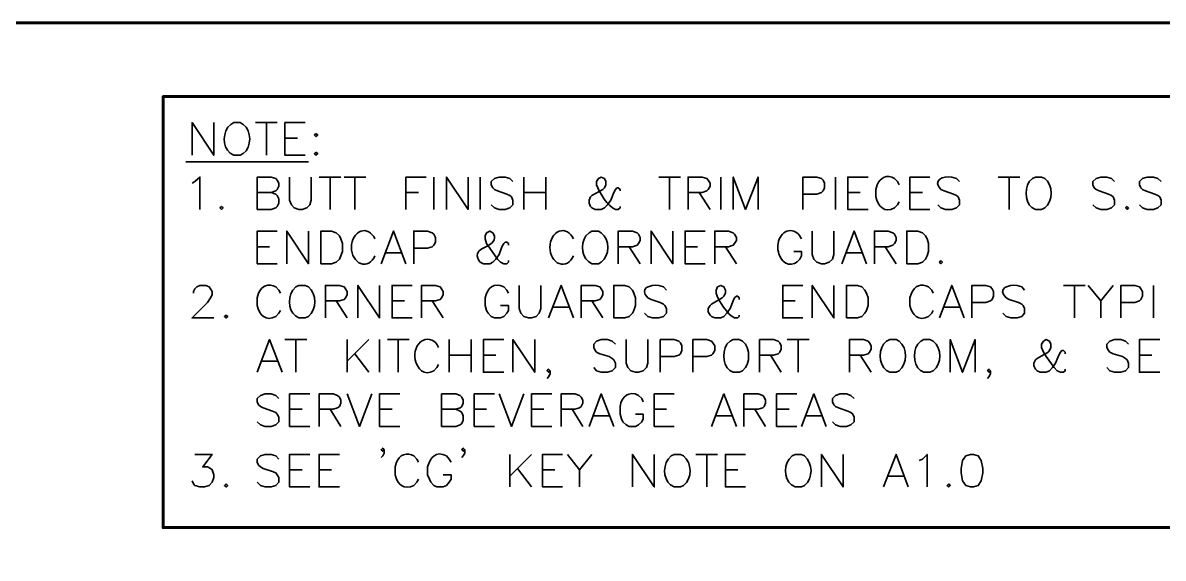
# Model space of a CAD drawing. Header units: inches. Extents: x 5 to 516, y -193 to 129.
# Drawn here: x 210.07 to 223.2, y -39.14 to -32.97 of the extents above; entities that cross this region are included whole.
import ezdxf

# ---------------------------------------------------------------- set-up
doc = ezdxf.new("R2010")
doc.units = ezdxf.units.IN
doc.header["$MEASUREMENT"] = 0
doc.layers.add('PDF3_Geometry', color=7, linetype='Continuous')

msp = doc.modelspace()

# ---------------------------------------------------------------- linework, layer by layer
at = {"layer": 'PDF3_Geometry', "lineweight": 60}
msp.add_lwpolyline([(290.7799874, -122.9609644), (290.7799874, -32.9700706), (155.7886422, -32.9700706), (155.7886422, -122.9609644)], dxfattribs=at)
msp.add_lwpolyline([(225.2375214, -33.8200189), (225.2375214, -38.7863672), (211.6850566, -38.7863672), (211.6850566, -33.8200189)], close=True, dxfattribs=at)
at = {"layer": 'PDF3_Geometry', "lineweight": 35}
for points in [[(212.0183711, -34.4966383), (212.0183711, -34.1199958), (212.2683551, -34.4966383), (212.2683551, -34.1199958)], [(212.6083341, -34.1399997), (212.5716698, -34.120001), (212.4983411, -34.120001), (212.4650099, -34.1399997), (212.4283456, -34.1733309)], [(212.7483251, -34.120001), (212.9983091, -34.120001)], [(212.8749853, -34.120001), (212.8749853, -34.4966435)], [(213.3216214, -34.4966383), (213.088303, -34.4966383), (213.088303, -34.1199958), (213.3216214, -34.1199958)], [(213.088303, -34.2999889), (213.2316272, -34.2999889)], [(212.4983411, -34.4966435), (212.5716698, -34.4966435), (212.6083341, -34.4766448)], [(211.9450454, -34.5699708), (213.3582882, -34.5699708)], [(212.0183711, -34.8166184), (212.0517023, -34.7999528), (212.1083653, -34.7466229), (212.1083653, -35.1199323)], [(212.768323, -35.1199369), (212.768323, -34.7466275), (212.9283128, -34.7466275), (212.9816427, -34.7632931), (212.9983083, -34.7832918), (213.018307, -34.816623), (213.018307, -34.8532873), (212.9983083, -34.8899516), (212.9816427, -34.9066172), (212.9283128, -34.9232828), (212.768323, -34.9232828)], [(213.1416308, -34.7466223), (213.1416308, -35.0132719), (213.1616295, -35.0666018), (213.1949607, -35.1032661), (213.2482906, -35.1199317), (213.2849549, -35.1199317), (213.3382848, -35.1032661), (213.3749492, -35.0666018), (213.3916148, -35.0132719), (213.3916148, -34.7466223)], [(213.4816087, -34.7466223), (213.7315927, -34.7466223)], [(213.6082689, -34.7466223), (213.6082689, -35.1199317)], [(213.7682589, -34.7466223), (214.0182429, -34.7466223)], [(213.8915827, -34.7466223), (213.8915827, -35.1199317)], [(214.4815446, -35.1199369), (214.4815446, -34.7466275), (214.714863, -34.7466275)], [(214.804861, -34.7466223), (214.804861, -35.1199317)], [(214.9481827, -35.1199369), (214.9481827, -34.7466275), (215.1981667, -35.1199369), (215.1981667, -34.7466275)], [(215.3381588, -34.7466223), (215.3381588, -35.1199317)], [(215.7147962, -34.7999568), (215.6781318, -34.7632925), (215.6248019, -34.7466269), (215.5548064, -34.7466269), (215.5014765, -34.7632925), (215.4648122, -34.7999568), (215.4648122, -34.8366212), (215.4814778, -34.8699523), (215.5014765, -34.8899511), (215.5348077, -34.9066167), (215.6448006, -34.943281), (215.6781318, -34.9599466), (215.6981306, -34.9766122), (215.7147962, -35.0132765), (215.7147962, -35.0666064), (215.6781318, -35.1032707), (215.6248019, -35.1199363), (215.5548064, -35.1199363), (215.5014765, -35.1032707), (215.4648122, -35.0666064)], [(215.8381267, -34.7466223), (215.8381267, -35.1199317)], [(216.0914403, -34.7466223), (216.0914403, -35.1199317)], [(216.9480545, -34.9066123), (216.9480545, -34.8899467), (216.9280558, -34.869948), (216.9113902, -34.869948), (216.8947246, -34.8899467), (216.8747259, -34.9232779), (216.8413947, -35.0132722), (216.8047303, -35.0666021), (216.768066, -35.1032664), (216.7314017, -35.119932), (216.6614062, -35.119932), (216.6247419, -35.1032664), (216.6080763, -35.0866008), (216.5914107, -35.0499365), (216.5914107, -35.0132722), (216.6080763, -34.9766078), (216.6247419, -34.9599422), (216.7514004, -34.8899467), (216.768066, -34.869948), (216.7847316, -34.8366168), (216.7847316, -34.7999525), (216.768066, -34.7632882), (216.7314017, -34.7466226), (216.6980705, -34.7632882), (216.6780718, -34.7999525), (216.6780718, -34.8366168)], [(217.3946947, -34.7466223), (217.6446787, -34.7466223)], [(217.5180185, -34.7466223), (217.5180185, -35.1199317)], [(217.7313363, -35.1199369), (217.7313363, -34.7466275), (217.8946591, -34.7466275), (217.947989, -34.7632931), (217.9646546, -34.7832918), (217.9846533, -34.816623), (217.9846533, -34.8532873), (217.9646546, -34.8899516), (217.947989, -34.9066172), (217.8946591, -34.9232828), (217.7313363, -34.9232828)], [(218.1079804, -34.7466223), (218.1079804, -35.1199317)], [(218.2513021, -35.1199369), (218.2513021, -34.7466275), (218.3946262, -35.1199369), (218.5379504, -34.7466275), (218.5379504, -35.1199369)], [(219.0545885, -35.1199369), (219.0545885, -34.7466275), (219.2145783, -34.7466275), (219.2679082, -34.7632931), (219.2879069, -34.7832918), (219.3045725, -34.816623), (219.3045725, -34.8699529), (219.2879069, -34.9066172), (219.2679082, -34.9232828), (219.2145783, -34.9432815), (219.0545885, -34.9432815)], [(219.4312259, -34.7466223), (219.4312259, -35.1199317)], [(219.8045364, -35.1199369), (219.571218, -35.1199369), (219.571218, -34.7466275), (219.8045364, -34.7466275)], [(220.1611799, -34.8366163), (220.1445143, -34.799952), (220.10785, -34.7632876)], [(220.5178253, -35.1199369), (220.2878401, -35.1199369), (220.2878401, -34.7466275), (220.5178253, -34.7466275)], [(220.8578041, -34.7999568), (220.8244729, -34.7632925), (220.7678099, -34.7466269)], [(221.3044443, -34.7466223), (221.5544283, -34.7466223)], [(221.4310977, -34.7466223), (221.4310977, -35.1199317)], [(221.841076, -34.7632879), (221.8044117, -34.7466223), (221.7344162, -34.7466223), (221.6977519, -34.7632879), (221.6610876, -34.7999522)], [(222.6443581, -34.7999568), (222.6076938, -34.7632925), (222.5543639, -34.7466269), (222.4843684, -34.7466269), (222.4310385, -34.7632925), (222.3943741, -34.7999568), (222.3943741, -34.8366212), (222.4110397, -34.8699523), (222.4310385, -34.8899511), (222.4677028, -34.9066167), (222.5743626, -34.943281), (222.6076938, -34.9599466), (222.6276925, -34.9766122), (222.6443581, -35.0132765), (222.6443581, -35.0666064), (222.6076938, -35.1032707), (222.5543639, -35.1199363), (222.4843684, -35.1199363), (222.4310385, -35.1032707), (222.3943741, -35.0666064)], [(223.1809855, -34.7999568), (223.1443212, -34.7632925), (223.0909913, -34.7466269), (223.0209958, -34.7466269), (222.9676658, -34.7632925), (222.9310015, -34.7999568), (222.9310015, -34.8366212), (222.9476671, -34.8699523), (222.9676658, -34.8899511), (223.000997, -34.9066167), (223.1076569, -34.943281), (223.1443212, -34.9599466), (223.1643199, -34.9766122), (223.1809855, -35.0132765), (223.1809855, -35.0666064), (223.1443212, -35.1032707), (223.0909913, -35.1199363), (223.0209958, -35.1199363), (222.9676658, -35.1032707), (222.9310015, -35.0666064)], [(212.928313, -34.9232806), (212.9816429, -34.9432794), (212.9983085, -34.959945), (213.0183073, -34.9966093), (213.0183073, -35.0499392), (212.9983085, -35.0866035), (212.9816429, -35.1032691), (212.928313, -35.1199347), (212.7683233, -35.1199347)], [(214.4815446, -34.9232806), (214.6248688, -34.9232806)], [(215.8381267, -34.9232806), (216.0914438, -34.9232806)], [(217.8579964, -34.9232806), (217.984655, -35.1199347)], [(219.571218, -34.9232806), (219.7145422, -34.9232806)], [(219.9111959, -34.8366163), (219.8945304, -34.8899462), (219.8945304, -34.9766073)], [(220.2878401, -34.9232806), (220.4311642, -34.9232806)], [(220.6444844, -34.8899511), (220.6811488, -34.9066167), (220.7878086, -34.943281), (220.8244729, -34.9599466), (220.8411385, -34.9766122), (220.8578041, -35.0132765), (220.8578041, -35.0666064), (220.8244729, -35.1032707), (220.7678099, -35.1199363), (220.6978144, -35.1199363), (220.6444844, -35.1032707), (220.6078201, -35.0666064)], [(220.10785, -35.1032658), (220.1445143, -35.0666015), (220.1611799, -35.0332703)], [(216.8947246, -35.119932), (216.9280558, -35.119932), (216.9480545, -35.1032664), (216.9480545, -35.0866008)], [(221.7344162, -35.1199317), (221.8044117, -35.1199317), (221.841076, -35.1032661)], [(212.9983083, -35.7465582), (212.768323, -35.7465582), (212.768323, -35.3699157), (212.9983083, -35.3699157)], [(213.1083009, -35.7465582), (213.1083009, -35.3699157), (213.3582849, -35.7465582), (213.3582849, -35.3699157)], [(214.1949012, -35.7465582), (214.3382253, -35.3699157), (214.4815495, -35.7465582)], [(214.5715386, -35.7465582), (214.5715386, -35.3699157), (214.7315283, -35.3699157), (214.7848582, -35.3899144), (214.8048569, -35.40658), (214.8215225, -35.4432443), (214.8215225, -35.4965742), (214.8048569, -35.5332385), (214.7848582, -35.5499041), (214.7315283, -35.5665697), (214.5715386, -35.5665697)], [(215.5014787, -35.4232475), (215.48148, -35.3899163), (215.4481488, -35.3699176), (215.4114844, -35.3899163), (215.3948188, -35.4232475), (215.3948188, -35.4599118), (215.4114844, -35.5132417), (215.4481488, -35.5665716), (215.5348099, -35.6932302), (215.5714742, -35.7265614), (215.6081385, -35.7465601), (215.6448028, -35.7465601), (215.6614684, -35.7265614), (215.6614684, -35.7098958)], [(216.7314047, -35.3899196), (216.6980735, -35.3699208), (216.6247449, -35.3699208), (216.5914137, -35.3899196), (216.5547494, -35.4232508)], [(216.9280566, -35.7465582), (216.9280566, -35.3699157), (217.0913795, -35.3699157), (217.1447094, -35.3899144), (217.161375, -35.40658), (217.1780406, -35.4432443), (217.1780406, -35.4765755), (217.161375, -35.5132398), (217.1447094, -35.5332385), (217.0913795, -35.5499041), (216.9280566, -35.5499041)], [(217.3047007, -35.7465582), (217.3047007, -35.3699157), (217.5546847, -35.7465582), (217.5546847, -35.3699157)], [(217.9279917, -35.7465582), (217.6980064, -35.7465582), (217.6980064, -35.3699157), (217.9279917, -35.3699157)], [(218.0379843, -35.7465582), (218.0379843, -35.3699157), (218.1979741, -35.3699157), (218.251304, -35.3899144), (218.2679696, -35.40658), (218.2879683, -35.4432443), (218.2879683, -35.4765755), (218.2679696, -35.5132398), (218.251304, -35.5332385), (218.1979741, -35.5499041), (218.0379843, -35.5499041)], [(219.161244, -35.3699208), (219.161244, -35.6399035), (219.1812427, -35.6932334), (219.2145739, -35.7265646), (219.2679039, -35.7465634), (219.3045682, -35.7465634), (219.3578981, -35.7265646), (219.3945624, -35.6932334), (219.411228, -35.6399035), (219.411228, -35.3699208)], [(219.501222, -35.7465582), (219.6445461, -35.3699157), (219.7878703, -35.7465582)], [(219.8778661, -35.7465582), (219.8778661, -35.3699157), (220.0378559, -35.3699157), (220.0911858, -35.3899144), (220.1078514, -35.40658), (220.1278501, -35.4432443), (220.1278501, -35.4765755), (220.1078514, -35.5132398), (220.0911858, -35.5332385), (220.0378559, -35.5499041), (219.8778661, -35.5499041)], [(212.768323, -35.5499088), (212.9116472, -35.5499088)], [(215.6614684, -35.5332404), (215.6614684, -35.5132417), (215.6448028, -35.4965761), (215.6248041, -35.4965761), (215.6081385, -35.5132417), (215.5881398, -35.549906), (215.5548086, -35.6399003), (215.5181443, -35.6932302), (215.48148, -35.7265614), (215.4481488, -35.7465601), (215.3748201, -35.7465601), (215.3381558, -35.7265614), (215.3214902, -35.7098958)], [(217.0547168, -35.5499088), (217.1780422, -35.7465628)], [(217.6980064, -35.5499088), (217.8413306, -35.5499088)], [(218.1613081, -35.5499088), (218.2879667, -35.7465628)], [(220.0011899, -35.5499088), (220.1278485, -35.7465628)], [(214.2515585, -35.6199048), (214.4282139, -35.6199048)], [(216.6247449, -35.7465634), (216.6980735, -35.7465634), (216.7314047, -35.7265646)], [(219.0179215, -35.6932264), (219.0379202, -35.6565621), (219.0379202, -35.6032322), (218.947926, -35.6032322)], [(219.5545565, -35.6199048), (219.7345449, -35.6199048)], [(212.0350326, -36.0865361), (212.0350326, -36.0665374), (212.0516982, -36.0332062), (212.0716969, -36.0132075), (212.1083613, -35.9965419), (212.1783568, -35.9965419), (212.2150211, -36.0132075), (212.2316867, -36.0332062), (212.2483523, -36.0665374), (212.2483523, -36.1032017), (212.2316867, -36.139866), (212.1950224, -36.193196), (212.018367, -36.3698513), (212.268351, -36.3698513)], [(212.7849845, -36.0865361), (212.7683189, -36.139866), (212.7683189, -36.2265272)], [(213.0349685, -36.0865361), (213.0183029, -36.0498718), (212.9816386, -36.0132075)], [(213.358286, -36.0132078), (213.3216217, -35.9965422), (213.2482931, -35.9965422), (213.2149619, -36.0132078), (213.1782975, -36.0498721)], [(213.5549411, -36.3698567), (213.5549411, -35.9965473), (213.7149309, -35.9965473), (213.7682608, -36.0132129), (213.7849264, -36.0332116), (213.8049251, -36.0665428), (213.8049251, -36.1032072), (213.7849264, -36.1398715), (213.7682608, -36.1565371), (213.7149309, -36.1732027), (213.5549411, -36.1732027)], [(213.9282489, -36.3698567), (213.9282489, -35.9965473), (214.1782329, -36.3698567), (214.1782329, -35.9965473)], [(214.554873, -36.3698567), (214.3215546, -36.3698567), (214.3215546, -35.9965473), (214.554873, -35.9965473)], [(214.6615325, -36.3698567), (214.6615325, -35.9965473), (214.8215223, -35.9965473), (214.8748522, -36.0132129), (214.8915178, -36.0332116), (214.9115165, -36.0665428), (214.9115165, -36.1032072), (214.8915178, -36.1398715), (214.8748522, -36.1565371), (214.8215223, -36.1732027), (214.6615325, -36.1732027)], [(215.6614684, -36.0865361), (215.6448028, -36.0498718), (215.6081385, -36.0132075)], [(215.7847922, -35.9965422), (215.7847922, -36.2631917), (215.8047909, -36.3165217), (215.8381221, -36.353186), (215.8947852, -36.3698516), (215.9281164, -36.3698516), (215.9814463, -36.353186), (216.0181106, -36.3165217), (216.0347762, -36.2631917), (216.0347762, -35.9965422)], [(216.1247769, -36.3698567), (216.2681011, -35.9965473), (216.4114252, -36.3698567)], [(216.5014143, -36.3698567), (216.5014143, -35.9965473), (216.661404, -35.9965473), (216.7147339, -36.0132129), (216.7313995, -36.0332116), (216.7513983, -36.0665428), (216.7513983, -36.1032072), (216.7313995, -36.1398715), (216.7147339, -36.1565371), (216.661404, -36.1732027), (216.5014143, -36.1732027)], [(217.4813523, -36.0498767), (217.4480211, -36.0132124), (217.3946912, -35.9965468)], [(218.3212982, -36.1565322), (218.3212982, -36.1398666), (218.3046326, -36.1198679), (218.287967, -36.1198679), (218.2679682, -36.1398666), (218.2513026, -36.1731978), (218.2146383, -36.263192), (218.177974, -36.3165219), (218.1446428, -36.3531862), (218.1079785, -36.3698518), (218.037983, -36.3698518), (218.0013187, -36.3531862), (217.9846531, -36.3365206), (217.9646544, -36.2998563), (217.9646544, -36.263192), (217.9846531, -36.2265277), (218.0013187, -36.2098621), (218.1246441, -36.1398666), (218.1446428, -36.1198679), (218.1613084, -36.0865367), (218.1613084, -36.0498724), (218.1446428, -36.013208), (218.1079785, -35.9965424), (218.0713142, -36.013208), (218.0546486, -36.0498724), (218.0546486, -36.0865367)], [(219.0545845, -36.3698567), (218.8212661, -36.3698567), (218.8212661, -35.9965473), (219.0545845, -35.9965473)], [(219.161244, -36.3698567), (219.161244, -35.9965473), (219.411228, -36.3698567), (219.411228, -35.9965473)], [(220.3045084, -36.0865361), (220.2878428, -36.139866), (220.2878428, -36.2265272)], [(220.5544924, -36.0865361), (220.5378268, -36.0498718), (220.5011625, -36.0132075)], [(220.627818, -36.3698567), (220.7678091, -35.9965473), (220.9111332, -36.3698567)], [(221.0011258, -36.3698567), (221.0011258, -35.9965473), (221.1611155, -35.9965473), (221.2144455, -36.0132129), (221.2344442, -36.0332116), (221.2511098, -36.0665428), (221.2511098, -36.1198728), (221.2344442, -36.1565371), (221.2144455, -36.1732027), (221.1611155, -36.1932014), (221.0011258, -36.1932014)], [(221.607756, -36.0498767), (221.5744248, -36.0132124), (221.5210949, -35.9965468)], [(222.0543962, -35.9965422), (222.3043802, -35.9965422)], [(222.1810496, -35.9965422), (222.1810496, -36.3698516)], [(222.3410396, -35.9965422), (222.4843638, -36.1731975), (222.4843638, -36.3698516)], [(222.6276898, -35.9965422), (222.4843657, -36.1731975)], [(222.7176838, -36.3698567), (222.7176838, -35.9965473), (222.8776735, -35.9965473), (222.9310034, -36.0132129), (222.947669, -36.0332116), (222.9676677, -36.0665428), (222.9676677, -36.1198728), (222.947669, -36.1565371), (222.9310034, -36.1732027), (222.8776735, -36.1932014), (222.7176838, -36.1932014)], [(223.0909915, -35.9965422), (223.0909915, -36.3698516)], [(213.6782649, -36.1732005), (213.8049235, -36.3698546)], [(214.3215546, -36.1732005), (214.4648787, -36.1732005)], [(214.7848563, -36.1732005), (214.9115149, -36.3698546)], [(215.3948188, -36.139866), (215.3948188, -36.2265272), (215.4114844, -36.2831902), (215.42815, -36.3165214), (215.4648144, -36.3531857), (215.5014787, -36.3698513), (215.5714742, -36.3698513), (215.6081385, -36.3531857), (215.6448028, -36.3165214), (215.6614684, -36.2831902), (215.6614684, -36.2265272), (215.5714742, -36.2265272)], [(216.1781047, -36.2465261), (216.3580931, -36.2465261)], [(216.6247449, -36.1732005), (216.7514034, -36.3698546)], [(217.2680326, -36.1398709), (217.3046969, -36.1565365), (217.4113568, -36.1932008), (217.4480211, -36.2098664), (217.4646867, -36.226532), (217.4813523, -36.2631964), (217.4813523, -36.3165263), (217.4480211, -36.3531906), (217.3946912, -36.3698562), (217.3213625, -36.3698562), (217.2680326, -36.3531906), (217.2313683, -36.3165263)], [(218.8212661, -36.1732005), (218.9645902, -36.1732005)], [(220.6811458, -36.2465261), (220.8578011, -36.2465261)], [(221.3944364, -36.1398709), (221.4311007, -36.1565365), (221.5377605, -36.1932008), (221.5744248, -36.2098664), (221.5910904, -36.226532), (221.607756, -36.2631964), (221.607756, -36.3165263), (221.5744248, -36.3531906), (221.5210949, -36.3698562), (221.4477663, -36.3698562), (221.3944364, -36.3531906), (221.357772, -36.3165263)], [(212.9816386, -36.3531857), (213.0183029, -36.3165214), (213.0349685, -36.2831902)], [(213.2482931, -36.3698516), (213.3216217, -36.3698516), (213.358286, -36.353186)], [(218.2679682, -36.3698518), (218.3046326, -36.3698518), (218.3212982, -36.3531862), (218.3212982, -36.3365206)], [(220.5011625, -36.3531857), (220.5378268, -36.3165214), (220.5544924, -36.2831902)], [(212.768323, -36.9964781), (212.9116472, -36.6198355), (213.0549713, -36.9964781)], [(213.088303, -36.6198407), (213.338287, -36.6198407)], [(213.2149564, -36.6198407), (213.2149564, -36.9964832)], [(213.8049251, -36.6198407), (213.8049251, -36.9964832)], [(214.0549091, -36.6198407), (213.8049251, -36.8698247)], [(214.1782329, -36.6198407), (214.1782329, -36.9964832)], [(214.2682268, -36.6198407), (214.5182108, -36.6198407)], [(214.3915506, -36.6198407), (214.3915506, -36.9964832)], [(214.9815126, -36.6198407), (214.9815126, -36.9964832)], [(215.2314965, -36.6198407), (215.2314965, -36.9964832)], [(215.6081434, -36.9964781), (215.374825, -36.9964781), (215.374825, -36.6198355), (215.6081434, -36.6198355)], [(215.7147962, -36.9964781), (215.7147962, -36.6198355), (215.9647801, -36.9964781), (215.9647801, -36.6198355)], [(216.8947267, -36.6731684), (216.8580624, -36.6398372), (216.8047325, -36.6198385), (216.7314039, -36.6198385), (216.678074, -36.6398372), (216.6447428, -36.6731684), (216.6447428, -36.7098328), (216.6614084, -36.7464971), (216.678074, -36.7631627), (216.7147383, -36.7831614), (216.8213981, -36.8164926), (216.8580624, -36.8364913), (216.874728, -36.8531569), (216.8947267, -36.8898212), (216.8947267, -36.9431511), (216.8580624, -36.9798154), (216.8047325, -36.996481), (216.7314039, -36.996481), (216.678074, -36.9798154), (216.6447428, -36.9431511)], [(217.0180505, -36.6198407), (217.0180505, -36.8898234), (217.0380493, -36.9431533), (217.0713805, -36.9798176), (217.1247104, -36.9964832), (217.1613747, -36.9964832), (217.2147046, -36.9798176), (217.2513689, -36.9431533), (217.2680345, -36.8898234), (217.2680345, -36.6198407)], [(217.4113562, -36.9964781), (217.4113562, -36.6198355), (217.571346, -36.6198355), (217.6246759, -36.6398343), (217.6446746, -36.6564999), (217.6613402, -36.6931642), (217.6613402, -36.7464941), (217.6446746, -36.7831584), (217.6246759, -36.799824), (217.571346, -36.8164896), (217.4113562, -36.8164896)], [(217.7880004, -36.9964781), (217.7880004, -36.6198355), (217.9479901, -36.6198355), (218.00132, -36.6398343), (218.0179856, -36.6564999), (218.0379843, -36.6931642), (218.0379843, -36.7464941), (218.0179856, -36.7831584), (218.00132, -36.799824), (217.9479901, -36.8164896), (217.7880004, -36.8164896)], [(218.2513021, -36.9964832), (218.3212976, -36.9964832), (218.3579619, -36.9798176), (218.3946262, -36.9431533), (218.4112918, -36.906489), (218.4279574, -36.8531591), (218.4279574, -36.7631648), (218.4112918, -36.7098349), (218.3946262, -36.6731706), (218.3579619, -36.6398394), (218.3212976, -36.6198407), (218.2513021, -36.6198407), (218.2146378, -36.6398394), (218.1779735, -36.6731706)], [(218.5546206, -36.9964781), (218.5546206, -36.6198355), (218.7146103, -36.6198355), (218.7679403, -36.6398343), (218.787939, -36.6564999), (218.8046046, -36.6931642), (218.8046046, -36.7298285), (218.787939, -36.7631597), (218.7679403, -36.7831584), (218.7146103, -36.799824), (218.5546206, -36.799824)], [(218.8746006, -36.6198407), (219.1245846, -36.6198407)], [(219.001254, -36.6198407), (219.001254, -36.9964832)], [(219.5912159, -36.9964781), (219.5912159, -36.6198355), (219.7512057, -36.6198355), (219.8045356, -36.6398343), (219.8212012, -36.6564999), (219.8411999, -36.6931642), (219.8411999, -36.7298285), (219.8212012, -36.7631597), (219.8045356, -36.7831584), (219.7512057, -36.799824), (219.5912159, -36.799824)], [(220.1611843, -36.6398394), (220.1278531, -36.6198407), (220.0545244, -36.6198407), (220.0178601, -36.6398394), (219.9845289, -36.6731706)], [(220.5544899, -36.6398394), (220.5178256, -36.6198407), (220.4478301, -36.6198407), (220.4111658, -36.6398394), (220.3778346, -36.6731706)], [(220.7511418, -36.9964781), (220.7511418, -36.6198355), (220.894466, -36.9964781), (221.0377901, -36.6198355), (221.0377901, -36.9964781)], [(222.0743941, -36.7831603), (222.0743941, -36.7631616), (222.0543954, -36.746496), (222.0377298, -36.746496), (222.0210642, -36.7631616), (222.0010655, -36.7998259), (221.9644012, -36.8898201), (221.93107, -36.94315), (221.8944057, -36.9798144), (221.8577413, -36.99648), (221.7877458, -36.99648), (221.7510815, -36.9798144), (221.7344159, -36.9598156), (221.7144172, -36.9231513), (221.7144172, -36.8898201), (221.7344159, -36.8531558), (221.7510815, -36.8364902), (221.8777401, -36.7631616), (221.8944057, -36.746496), (221.9110713, -36.7098317), (221.9110713, -36.6731674), (221.8944057, -36.6398362), (221.8577413, -36.6198374), (221.8244101, -36.6398362), (221.8044114, -36.6731674), (221.8044114, -36.7098317), (221.8244101, -36.7631616), (221.8577413, -36.8164915), (221.9477356, -36.94315), (221.9843999, -36.9798144), (222.0210642, -36.99648), (222.0543954, -36.99648), (222.0743941, -36.9798144), (222.0743941, -36.9598156)], [(222.8043481, -36.6731684), (222.7710169, -36.6398372), (222.717687, -36.6198385), (222.6443584, -36.6198385), (222.5910285, -36.6398372), (222.5543642, -36.6731684), (222.5543642, -36.7098328), (222.5743629, -36.7464971), (222.5910285, -36.7631627), (222.6276928, -36.7831614), (222.7343526, -36.8164926), (222.7710169, -36.8364913), (222.7876825, -36.8531569), (222.8043481, -36.8898212), (222.8043481, -36.9431511), (222.7710169, -36.9798154), (222.717687, -36.996481), (222.6443584, -36.996481), (222.5910285, -36.9798154), (222.5543642, -36.9431511)], [(223.1643199, -36.9964781), (222.9310015, -36.9964781), (222.9310015, -36.6198355), (223.1643199, -36.6198355)], [(212.8216508, -36.8698247), (212.9983061, -36.8698247)], [(213.8915827, -36.7831603), (214.0549056, -36.99648)], [(214.8048588, -36.9798106), (214.83819, -36.9431463), (214.8581888, -36.9064819)], [(214.9815126, -36.7998286), (215.2314965, -36.7998286)], [(215.374825, -36.7998286), (215.5181492, -36.7998286)], [(218.681274, -36.7998286), (218.8045994, -36.9964827)], [(219.7145397, -36.7998286), (219.8411983, -36.9964827)], [(222.9310015, -36.7998286), (223.0743257, -36.7998286)], [(216.1447748, -36.9798165), (216.1247761, -36.9964821), (216.1081105, -36.9798165), (216.1247761, -36.9598178), (216.1447748, -36.9798165), (216.1447748, -37.0131477), (216.1247761, -37.049812), (216.1081105, -37.0664776)], [(220.0545244, -36.9964832), (220.1278531, -36.9964832), (220.1611843, -36.9798176)], [(220.4478301, -36.9964832), (220.5178256, -36.9964832), (220.5544899, -36.9798176)], [(221.2144436, -36.9798165), (221.197778, -36.9964821), (221.1811124, -36.9798165), (221.197778, -36.9598178), (221.2144436, -36.9798165), (221.2144436, -37.0131477), (221.197778, -37.049812), (221.1811124, -37.0664776)], [(213.018307, -37.2997966), (212.9816427, -37.2631322), (212.9283128, -37.2464666), (212.8583172, -37.2464666), (212.8049873, -37.2631322), (212.768323, -37.2997966), (212.768323, -37.3364609), (212.7849886, -37.3697921), (212.8049873, -37.3897908), (212.8383185, -37.4064564), (212.9449784, -37.4431207), (212.9816427, -37.4597863), (212.9983083, -37.479785), (213.018307, -37.5131162), (213.018307, -37.5664461), (212.9816427, -37.6031104), (212.9283128, -37.619776), (212.8583172, -37.619776), (212.8049873, -37.6031104), (212.768323, -37.5664461)], [(213.3749492, -37.6197766), (213.1416308, -37.6197766), (213.1416308, -37.2464672), (213.3749492, -37.2464672)], [(213.4816087, -37.6197766), (213.4816087, -37.2464672), (213.6415985, -37.2464672), (213.6949284, -37.2631328), (213.7149271, -37.2831315), (213.7315927, -37.3164627), (213.7315927, -37.353127), (213.7149271, -37.3897913), (213.6949284, -37.4064569), (213.6415985, -37.4231225), (213.4816087, -37.4231225)], [(213.8049251, -37.246462), (213.9449161, -37.6197714), (214.0882403, -37.246462)], [(214.4115513, -37.6197766), (214.1782329, -37.6197766), (214.1782329, -37.2464672), (214.4115513, -37.2464672)], [(214.8915186, -37.6197766), (214.8915186, -37.2464672), (215.0548415, -37.2464672), (215.1081714, -37.2631328), (215.124837, -37.2831315), (215.1415026, -37.3164627), (215.1415026, -37.353127), (215.124837, -37.3897913), (215.1081714, -37.4064569), (215.0548415, -37.4231225), (214.8915186, -37.4231225)], [(215.5014811, -37.6197766), (215.2681627, -37.6197766), (215.2681627, -37.2464672), (215.5014811, -37.2464672)], [(215.5548129, -37.246462), (215.6981371, -37.6197714), (215.8381281, -37.246462)], [(216.1614391, -37.6197766), (215.9281207, -37.6197766), (215.9281207, -37.2464672), (216.1614391, -37.2464672)], [(216.2680986, -37.6197766), (216.2680986, -37.2464672), (216.4280884, -37.2464672), (216.4814183, -37.2631328), (216.501417, -37.2831315), (216.5180826, -37.3164627), (216.5180826, -37.353127), (216.501417, -37.3897913), (216.4814183, -37.4064569), (216.4280884, -37.4231225), (216.2680986, -37.4231225)], [(216.5914083, -37.6197766), (216.7313993, -37.2464672), (216.8747234, -37.6197766)], [(217.2147, -37.336456), (217.1980344, -37.2997917), (217.1613701, -37.2631274)], [(217.5713454, -37.6197766), (217.3413602, -37.6197766), (217.3413602, -37.2464672), (217.5713454, -37.2464672)], [(218.0013181, -37.6197766), (218.1446423, -37.2464672), (218.2879664, -37.6197766)], [(218.3746327, -37.6197766), (218.3746327, -37.2464672), (218.5379555, -37.2464672), (218.5912855, -37.2631328), (218.6079511, -37.2831315), (218.6246167, -37.3164627), (218.6246167, -37.353127), (218.6079511, -37.3897913), (218.5912855, -37.4064569), (218.5379555, -37.4231225), (218.3746327, -37.4231225)], [(218.9845884, -37.6197766), (218.75127, -37.6197766), (218.75127, -37.2464672), (218.9845884, -37.2464672)], [(219.0379202, -37.6197766), (219.1812444, -37.2464672), (219.3212354, -37.6197766)], [(219.6445504, -37.2997966), (219.6078861, -37.2631322), (219.5545562, -37.2464666), (219.4845607, -37.2464666), (219.4312308, -37.2631322), (219.3945665, -37.2997966), (219.3945665, -37.3364609), (219.4112321, -37.3697921), (219.4312308, -37.3897908), (219.464562, -37.4064564), (219.5712218, -37.4431207), (219.6078861, -37.4597863), (219.6278848, -37.479785), (219.6445504, -37.5131162), (219.6445504, -37.5664461), (219.6078861, -37.6031104), (219.5545562, -37.619776), (219.4845607, -37.619776), (219.4312308, -37.6031104), (219.3945665, -37.5664461)], [(213.1416308, -37.4231204), (213.2849549, -37.4231204)], [(213.6082689, -37.4231204), (213.7315943, -37.6197744)], [(214.1782329, -37.4231204), (214.321557, -37.4231204)], [(215.054845, -37.4231204), (215.1081749, -37.4431191), (215.1248405, -37.4597847), (215.1415061, -37.496449), (215.1415061, -37.5497789), (215.1248405, -37.5864432), (215.1081749, -37.6031088), (215.054845, -37.6197744), (214.8915221, -37.6197744)], [(215.2681627, -37.4231204), (215.4114869, -37.4231204)], [(215.9281207, -37.4231204), (216.0714448, -37.4231204)], [(216.3947588, -37.4231204), (216.5180842, -37.6197744)], [(216.9480504, -37.3897859), (216.9480504, -37.4797801), (216.964716, -37.5331101), (216.9813816, -37.5664413), (217.0180459, -37.6031056), (217.0547103, -37.6197712), (217.1247058, -37.6197712), (217.1613701, -37.6031056), (217.1980344, -37.5664413), (217.2147, -37.5331101), (217.2147, -37.4797801), (217.1247058, -37.4797801)], [(217.3413602, -37.4231204), (217.4813512, -37.4231204)], [(218.5012861, -37.4231204), (218.6246115, -37.6197744)], [(218.75127, -37.4231204), (218.8945942, -37.4231204)], [(216.6447428, -37.496446), (216.8213981, -37.496446)], [(218.0546527, -37.496446), (218.2346411, -37.496446)], [(219.091248, -37.496446), (219.2679033, -37.496446)], [(212.0517009, -37.9430862), (212.248355, -37.9430862), (212.1416952, -38.0864104), (212.1950251, -38.0864104), (212.2316894, -38.103076), (212.248355, -38.1197416), (212.2683537, -38.1764046), (212.2683537, -38.2097358), (212.248355, -38.2630657), (212.2150238, -38.29973), (212.1616939, -38.3163956), (212.108364, -38.3163956), (212.0517009, -38.29973), (212.0350353, -38.2830644), (212.0183697, -38.2464001)], [(213.018307, -37.996414), (212.9816427, -37.9597496), (212.9283128, -37.943084), (212.8583172, -37.943084), (212.8049873, -37.9597496), (212.768323, -37.996414), (212.768323, -38.0330783), (212.7849886, -38.0664095), (212.8049873, -38.0864082), (212.8383185, -38.1030738), (212.9449784, -38.1397381), (212.9816427, -38.1564037), (212.9983083, -38.1764024), (213.018307, -38.2097336), (213.018307, -38.2630635), (212.9816427, -38.2997278), (212.9283128, -38.3163934), (212.8583172, -38.3163934), (212.8049873, -38.2997278), (212.768323, -38.2630635)], [(213.3749492, -38.316394), (213.1416308, -38.316394), (213.1416308, -37.9430846), (213.3749492, -37.9430846)], [(213.7149271, -38.316394), (213.4816087, -38.316394), (213.4816087, -37.9430846), (213.7149271, -37.9430846)], [(214.2315606, -37.8897517), (214.214895, -37.9064173), (214.1948963, -37.8897517), (214.214895, -37.869753), (214.2315606, -37.8897517), (214.2315606, -37.926416), (214.214895, -37.9597472), (214.1948963, -37.9797459)], [(215.0015105, -38.0330802), (214.9815117, -37.9964159), (214.9481805, -37.9597515)], [(215.1615005, -37.8897517), (215.1415018, -37.9064173), (215.1248362, -37.8897517), (215.1415018, -37.869753), (215.1615005, -37.8897517), (215.1615005, -37.926416), (215.1415018, -37.9597472), (215.1248362, -37.9797459)], [(215.6781367, -37.9430862), (215.6781367, -38.3163956)], [(215.9281207, -37.9430862), (215.6781367, -38.1930702)], [(216.2847661, -38.316394), (216.0547809, -38.316394), (216.0547809, -37.9430846), (216.2847661, -37.9430846)], [(216.3414243, -37.9430862), (216.4814153, -38.1197416), (216.4814153, -38.3163956)], [(216.6247449, -37.9430862), (216.4814207, -38.1197416)], [(217.0913762, -38.316394), (217.0913762, -37.9430846), (217.3413602, -38.316394), (217.3413602, -37.9430846)], [(217.6780061, -37.9597518), (217.6446749, -37.9430862), (217.5713462, -37.9430862), (217.538015, -37.9597518), (217.5013507, -37.9964161)], [(217.8213302, -37.9430862), (218.0713142, -37.9430862)], [(217.9479904, -37.9430862), (217.9479904, -38.3163956)], [(218.3946265, -38.316394), (218.1613081, -38.316394), (218.1613081, -37.9430846), (218.3946265, -37.9430846)], [(219.0712476, -37.9597518), (219.0379164, -37.9430862), (218.9645878, -37.9430862), (218.9312566, -37.9597518), (218.8945923, -37.9964161)], [(219.2679063, -38.316394), (219.2679063, -37.9430846), (219.5178903, -38.316394), (219.5178903, -37.9430846)], [(219.9845284, -38.316394), (220.1278525, -37.9430846), (220.2678435, -38.316394)], [(220.3945024, -38.0130823), (220.4311667, -37.9964167), (220.4844966, -37.9430868), (220.4844966, -38.3163962)], [(214.7315278, -38.0864101), (214.7315278, -38.1764043), (214.7515265, -38.2297342), (214.7681921, -38.2630654), (214.8048564, -38.2997297), (214.8381876, -38.3163953), (214.9115162, -38.3163953), (214.9481805, -38.2997297), (214.9815117, -38.2630654), (215.0015105, -38.2297342), (215.0015105, -38.1764043), (214.9115162, -38.1764043)], [(213.1416308, -38.1197445), (213.2849549, -38.1197445)], [(213.4816087, -38.1197445), (213.6249329, -38.1197445)], [(215.7681307, -38.1030762), (215.9281204, -38.3163959)], [(216.0547809, -38.1197445), (216.198105, -38.1197445)], [(218.1613081, -38.1197445), (218.3046323, -38.1197445)], [(220.0378561, -38.1930702), (220.2145115, -38.1930702)], [(214.5715432, -38.2997297), (214.6082075, -38.2630654), (214.6248731, -38.2297342)], [(217.5713462, -38.3163956), (217.6446749, -38.3163956), (217.6780061, -38.29973)], [(218.9645878, -38.3163956), (219.0379164, -38.3163956), (219.0712476, -38.29973)]]:
    msp.add_lwpolyline(points, dxfattribs=at)
for points in [[(213.4449493, -34.2466544), (213.4282837, -34.26332), (213.4449493, -34.2799856), (213.464948, -34.26332)], [(213.4449493, -34.4599721), (213.4282837, -34.4766377), (213.4449493, -34.4966364), (213.464948, -34.4766377)], [(212.358349, -35.0866002), (212.3383503, -35.1032658), (212.358349, -35.1199314), (212.3750146, -35.1032658)], [(222.7876798, -35.0866002), (222.7710142, -35.1032658), (222.7876798, -35.1199314), (222.8043454, -35.1032658)], [(213.5016066, -35.7465582), (213.5016066, -35.3699157), (213.624932, -35.3699157), (213.678262, -35.3899144), (213.7149263, -35.4232456), (213.7315919, -35.4599099), (213.7515906, -35.5132398), (213.7515906, -35.6032341), (213.7315919, -35.656564), (213.7149263, -35.6932283), (213.678262, -35.7265595), (213.624932, -35.7465582)], [(220.2511739, -35.7465582), (220.2511739, -35.3699157), (220.3778324, -35.3699157), (220.4311623, -35.3899144), (220.4644935, -35.4232456), (220.4844923, -35.4599099), (220.5011579, -35.5132398), (220.5011579, -35.6032341), (220.4844923, -35.656564), (220.4644935, -35.6932283), (220.4311623, -35.7265595), (220.3778324, -35.7465582)], [(220.6444863, -35.709892), (220.6278207, -35.7265576), (220.6444863, -35.7465563), (220.6611519, -35.7265576)], [(216.8747288, -36.3698567), (216.8747288, -35.9965473), (217.0013874, -35.9965473), (217.0547173, -36.0132129), (217.0913816, -36.0498772), (217.1080472, -36.0865416), (217.1247128, -36.1398715), (217.1247128, -36.2265326), (217.1080472, -36.2831956), (217.0913816, -36.3165268), (217.0547173, -36.3531911), (217.0013874, -36.3698567)], [(219.5545565, -36.3698567), (219.5545565, -35.9965473), (219.681215, -35.9965473), (219.7345449, -36.0132129), (219.7678761, -36.0498772), (219.7878749, -36.0865416), (219.8045405, -36.1398715), (219.8045405, -36.2265326), (219.7878749, -36.2831956), (219.7678761, -36.3165268), (219.7345449, -36.3531911), (219.681215, -36.3698567)], [(212.4116768, -36.3365201), (212.3916781, -36.3531857), (212.4116768, -36.3698513), (212.4283424, -36.3531857)], [(220.9844643, -37.9430862), (220.9311344, -37.9597518), (220.89447, -38.0130817), (220.8778044, -38.103076), (220.8778044, -38.1564059), (220.89447, -38.2464001), (220.9311344, -38.29973), (220.9844643, -38.3163956), (221.0177955, -38.3163956), (221.0744585, -38.29973), (221.1077897, -38.2464001), (221.1277884, -38.1564059), (221.1277884, -38.103076), (221.1077897, -38.0130817), (221.0744585, -37.9597518), (221.0177955, -37.9430862)], [(212.4116768, -38.2830641), (212.3916781, -38.2997297), (212.4116768, -38.3163953), (212.4283424, -38.2997297)], [(220.7344803, -38.2830641), (220.7144816, -38.2997297), (220.7344803, -38.3163953), (220.7511459, -38.2997297)]]:
    msp.add_lwpolyline(points, close=True, dxfattribs=at)
msp.add_lwpolyline([(214.6248731, -38.0330802), (214.6082075, -37.9964159), (214.5715432, -37.9597515, 0.5083629243), (214.3748891, -38.0330802), (214.3582235, -38.0864101), (214.3582235, -38.1764043)], format="xyb", dxfattribs=at)
for centre, major_axis, ratio, start_param, end_param in [((213.9996941, -35.558021), (-0.0004267, 0.1936733), 0.7503995058, 5.24195566, 10.4601358224), ((216.2862093, -35.558021), (-0.0004267, 0.193673), 0.7503995058, 5.2419556615, 10.4601358268), ((218.9107558, -35.5535923), (0.0001311, 0.1896104), 0.7713919118, 5.2297940484, 8.4286892889), ((214.7294159, -36.8011889), (0.0067036, 0.1863213), 0.7845470521, 5.2529282394, 8.1647555148)]:
    msp.add_ellipse(centre, major_axis=major_axis, ratio=ratio, start_param=start_param, end_param=end_param, dxfattribs=at)
for points in [[(212.6083341, -34.4766448), (212.7066611, -34.4026495), (212.7066611, -34.2139949), (212.6083341, -34.1399997)], [(212.4283456, -34.1733309), (212.3611277, -34.2771576), (212.3768489, -34.442147), (212.4983411, -34.4966435)], [(220.10785, -34.7632876), (220.0251886, -34.7142908), (219.9453604, -34.7507884), (219.9111959, -34.8366163)], [(220.7678099, -34.7466269), (220.6713716, -34.7321279), (220.537158, -34.781458), (220.6444844, -34.8899511)], [(221.6610876, -34.7999522), (221.6014247, -34.8959461), (221.6092575, -35.0803231), (221.7344162, -35.1199317)], [(221.841076, -35.1032661), (221.9396253, -35.0334928), (221.9376254, -34.8335056), (221.841076, -34.7632879)], [(216.6780718, -34.8366168), (216.7079032, -34.9226113), (216.8101189, -35.0925448), (216.8947246, -35.119932)], [(219.8945304, -34.9766073), (219.9121403, -35.0821561), (219.9979682, -35.1674284), (220.10785, -35.1032658)], [(215.3214902, -35.7098958), (215.2264408, -35.5382957), (215.5278659, -35.573849), (215.5014787, -35.4232475)], [(216.5547494, -35.4232508), (216.4853649, -35.5240776), (216.5025305, -35.6945667), (216.6247449, -35.7465634)], [(216.7314047, -35.7265646), (216.8337315, -35.6514028), (216.8337315, -35.4650814), (216.7314047, -35.3899196)], [(218.7879363, -35.6565621), (218.821823, -35.7553335), (218.9448151, -35.7928867), (219.0179215, -35.6932264)], [(212.9816386, -36.0132075), (212.8989772, -35.9642106), (212.819149, -36.0007083), (212.7849845, -36.0865361)], [(215.6081385, -36.0132075), (215.4982011, -35.9518225), (215.4137621, -36.0283176), (215.3948188, -36.139866)], [(217.3946912, -35.9965468), (217.2982529, -35.9814922), (217.1593174, -36.0297669), (217.2680326, -36.1398709)], [(220.5011625, -36.0132075), (220.4185011, -35.9641551), (220.3386729, -36.0007083), (220.3045084, -36.0865361)], [(221.5210949, -35.9965468), (221.4246566, -35.9814922), (221.2857767, -36.0297669), (221.3944364, -36.1398709)], [(213.1782975, -36.0498721), (213.1084687, -36.1573652), (213.1319116, -36.3239656), (213.2482931, -36.3698516)], [(213.358286, -36.353186), (213.4580018, -36.2700246), (213.4553909, -36.0964247), (213.358286, -36.0132078)], [(218.0546486, -36.0865367), (218.0734807, -36.1647539), (218.1945841, -36.3441313), (218.2679682, -36.3698518)], [(212.7683189, -36.2265272), (212.7859289, -36.3320759), (212.8717568, -36.4173483), (212.9816386, -36.3531857)], [(220.2878428, -36.2265272), (220.3054528, -36.3320759), (220.3912806, -36.4173483), (220.5011625, -36.3531857)], [(220.1611843, -36.9798176), (220.261289, -36.8993783), (220.2655665, -36.7180566), (220.1611843, -36.6398394)], [(220.5544899, -36.9798176), (220.6545946, -36.8993783), (220.6589277, -36.7180566), (220.5544899, -36.6398394)], [(218.1779735, -36.6731706), (218.115533, -36.7702755), (218.1311431, -36.9623743), (218.2513021, -36.9964832)], [(219.9845289, -36.6731706), (219.9132002, -36.767109), (219.9385874, -36.9615966), (220.0545244, -36.9964832)], [(220.3778346, -36.6731706), (220.3065058, -36.7671646), (220.3319486, -36.9616521), (220.4478301, -36.9964832)], [(214.5882061, -36.853152), (214.6144266, -36.9609229), (214.6888107, -37.0425843), (214.8048588, -36.9798106)], [(217.1613701, -37.2631274), (217.0514327, -37.2017424), (216.9669381, -37.2782375), (216.9480504, -37.3897859)], [(214.9481805, -37.9597515), (214.8317436, -37.8956445), (214.7583594, -37.9787503), (214.7315278, -38.0864101)], [(217.6780061, -38.29973), (217.7825549, -38.216902), (217.7781108, -38.0414688), (217.6780061, -37.9597518)], [(219.0712476, -38.29973), (219.1757965, -38.216902), (219.1713523, -38.0414688), (219.0712476, -37.9597518)], [(217.5013507, -37.9964161), (217.431633, -38.0949098), (217.4502984, -38.2712318), (217.5713462, -38.3163956)], [(218.8945923, -37.9964161), (218.8248745, -38.0949098), (218.84354, -38.2712318), (218.9645878, -38.3163956)], [(214.3582235, -38.1764043), (214.3762779, -38.285064), (214.4651056, -38.360948), (214.5715432, -38.2997297)]]:
    msp.add_open_spline(points, degree=3, dxfattribs=at)

doc.saveas('drawing.dxf')
